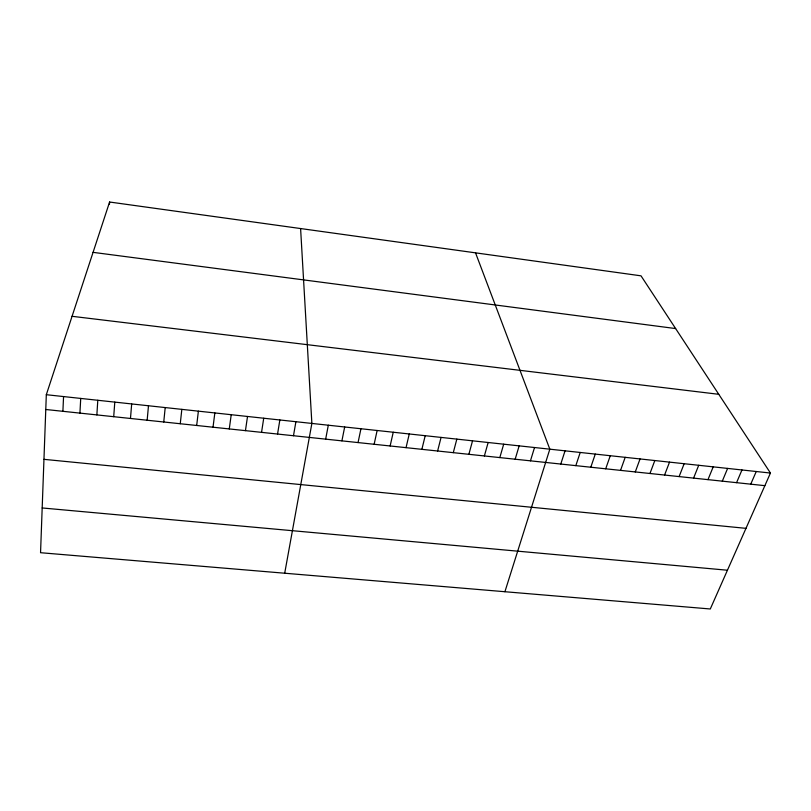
<?xml version="1.0" encoding="UTF-8"?>
<svg xmlns="http://www.w3.org/2000/svg" width="811" height="811" viewBox="0 0 811 811"><rect width="100%" height="100%" fill="white"/><g stroke="black" fill="none" stroke-linecap="round" stroke-linejoin="round"><path stroke-width="1.22" d="M46.318 394.704L40.55 552.707L710.294 608.98L770.45 473.046L641.014 275.831L109.597 202.02L46.318 394.704L770.45 473.046M62.893 411.309L63.562 396.569M79.924 413.113L80.725 398.424M109.455 204.362L109.597 202.02M96.864 414.908L97.796 400.269M113.712 416.692L114.787 402.114M130.48 418.466L131.676 403.939M147.156 420.24L148.484 405.753M163.751 421.994L165.201 407.568M180.255 423.737L181.836 409.362M196.678 425.481L198.381 411.157M213.019 427.215L214.844 412.941M229.28 428.938L231.226 414.705M245.449 430.651L247.517 416.469M261.547 432.354L263.727 418.223M277.555 434.047L279.856 419.966M293.481 435.74L295.903 421.71M284.702 573.225L311.87 423.433L300.597 228.55M325.657 439.146L328.313 425.207M341.907 440.86L344.675 426.981M358.056 442.573L360.946 428.745M374.135 444.276L377.135 430.499M390.132 445.969L393.244 432.233M406.037 447.662L409.261 433.966M421.872 449.335L425.207 435.7M437.616 451.007L441.062 437.413M453.288 452.66L456.836 439.116M468.87 454.312L472.539 440.819M484.38 455.954L488.151 442.502M499.819 457.586L503.692 444.185M515.167 459.219L519.152 445.857M530.445 460.841L534.53 447.52M504.908 591.726L549.828 449.182L475.53 252.85M560.776 464.044L565.054 450.825M575.82 465.646L580.21 452.467M590.803 467.227L595.274 454.099M605.695 468.809L610.277 455.721M620.527 470.38L625.2 457.333M635.277 471.941L640.051 458.935M649.966 473.492L654.822 460.536M664.574 475.043L669.531 462.128M679.111 476.584L684.16 463.71M693.577 478.115L698.717 465.291M707.973 479.636L713.204 466.852M722.297 481.156L727.619 468.413M736.56 482.667L741.964 469.964M750.743 484.167L756.247 471.505M42.182 507.96L727.447 570.224M43.956 459.34L745.978 528.346M45.771 409.494L764.864 485.667M72.067 316.3L718.769 394.308M93.072 252.353L675.624 328.567"/></g></svg>
